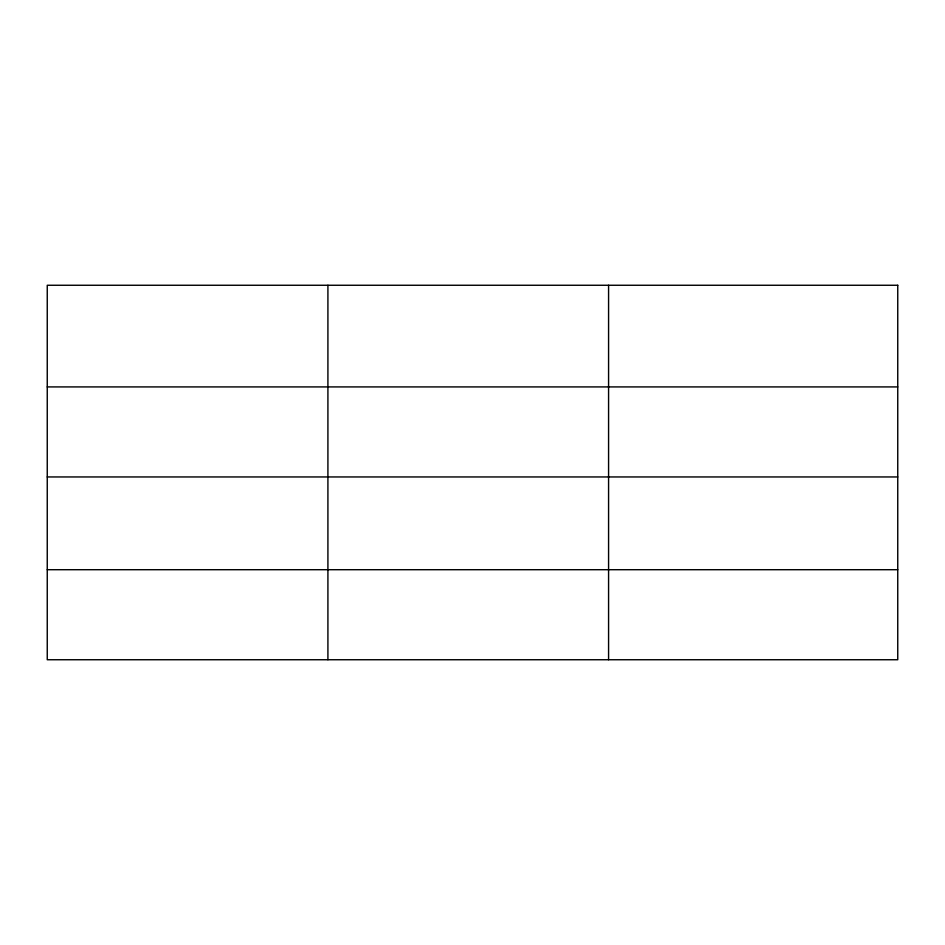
<?xml version="1.0" encoding="UTF-8"?>
<svg xmlns="http://www.w3.org/2000/svg" width="945" height="945" viewBox="0 0 945 945"><rect width="100%" height="100%" fill="white"/><g stroke="black" fill="none" stroke-linecap="round" stroke-linejoin="round"><path stroke-width="1.42" d="M47.25 386.918L897.75 386.918M47.25 476.953L897.75 476.953M47.25 569.705L897.75 569.705M608.58 285.26L608.58 659.74M327.915 285.26L327.915 659.74M897.75 285.26L47.25 285.26L47.25 659.74L897.75 659.74L897.75 285.26"/></g></svg>
